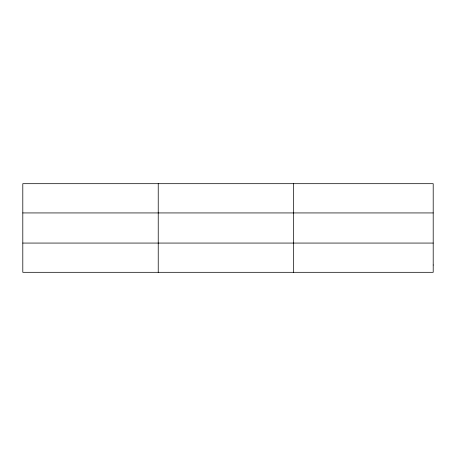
<?xml version="1.0" encoding="UTF-8"?>
<svg xmlns="http://www.w3.org/2000/svg" width="456" height="456" viewBox="0 0 456 456"><rect width="100%" height="100%" fill="white"/><g stroke="black" fill="none" stroke-linecap="round" stroke-linejoin="round"><path stroke-width="0.68" d="M158.232 272.312L158.232 183.688M293.664 272.312L293.664 183.688M22.8 212.935L433.2 212.935M22.8 243.065L433.2 243.065M433.2 265.004L433.2 272.312L22.8 272.312L22.8 183.688L433.2 183.688L433.2 265.004"/></g></svg>
